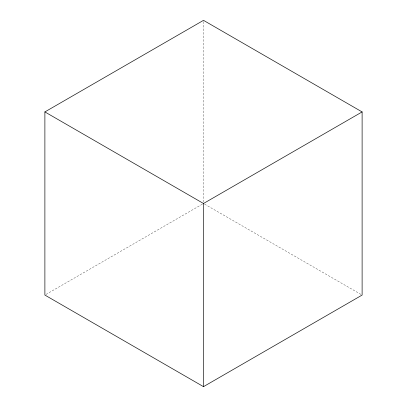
<?xml version="1.0" encoding="UTF-8"?>
<svg xmlns="http://www.w3.org/2000/svg" width="407" height="407" viewBox="0 0 407 407"><rect width="100%" height="100%" fill="white"/><g stroke="black" fill="none" stroke-linecap="round" stroke-linejoin="round"><path stroke-width="0.31" stroke-dasharray="2.04 1.53" d="M45.986 294.444L202.401 204.136M204.599 204.136L361.014 294.444M203.5 21.617L203.5 202.233"/><path stroke-width="0.61" d="M44.887 111.925L203.5 20.35L362.113 111.925L362.113 295.075L203.5 386.65L44.887 295.075L44.887 111.925L203.5 203.5L362.113 111.925M203.5 203.5L203.5 386.65"/></g></svg>
